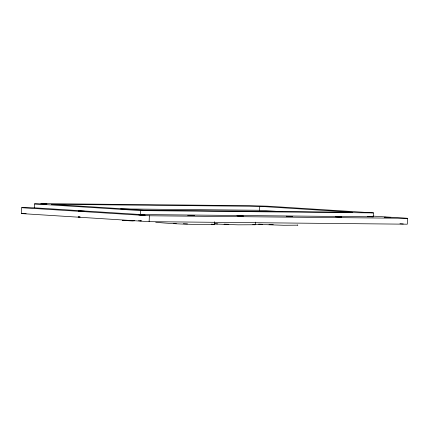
<?xml version="1.0" encoding="UTF-8"?>
<svg xmlns="http://www.w3.org/2000/svg" width="429" height="429" viewBox="0 0 429 429"><rect width="100%" height="100%" fill="white"/><g stroke="black" fill="none" stroke-linecap="round" stroke-linejoin="round"><path stroke-width="0.64" d="M372.79 216.103L407.55 218.307L407.303 224.195L149.126 221.664L21.45 213.578L21.697 207.69L34.368 207.813L140.465 214.532L373.294 216.817L373.461 212.891L267.364 206.172L248.863 205.668L40.878 203.625L46.959 204.011L34.535 203.888L34.368 207.813M140.465 214.532L140.626 210.607L373.461 212.891M149.126 221.664L149.372 215.776L407.55 218.307M155.684 222.243C175.139 224.174 194.916 224.694 214.516 224.346L214.629 221.729M214.473 224.013L238.031 224.828L255.255 224.748L255.362 222.131M120.597 208.902L259.583 210.269L259.749 206.344L352.466 212.21L143.988 210.167L51.271 204.295L259.749 206.344M138.535 220.737L141.152 220.919M237.087 215.803L243.334 216.055L237.081 215.808M134.717 220.742L132.641 220.989L122.286 220.329L123.461 220.281M21.45 213.578L26.131 213.626M228.813 224.297L224.045 224.153M187.484 223.884L183.312 223.75M80.126 216.908L78.116 216.908L79.95 217.053M269.021 224.571L273.289 224.71M140.546 220.731L141.345 220.763M255.545 224.297L283.59 225.273L297.855 225.177L297.399 224.968M258.644 224.142L262.435 224.313M215.101 223.729L217.685 223.874M173.718 223.294L176.303 223.439M367.288 216.436L373.294 216.817M259.583 210.269L282.266 211.701M399.951 223.729L403.292 223.938M34.535 203.888L140.626 210.607M21.697 207.69L149.372 215.776M252.702 224.587L255.255 224.748M211.331 224.147L214.516 224.346M78.389 210.998L84.615 211.266L78.389 210.998M138.808 214.827L145.029 215.09L138.808 214.827M187.956 215.31L194.181 215.572L187.956 215.31M286.256 216.27L292.481 216.538L286.256 216.27M335.408 216.752L341.634 217.02L335.408 216.752M384.556 217.235L390.781 217.503L384.556 217.235"/></g></svg>
